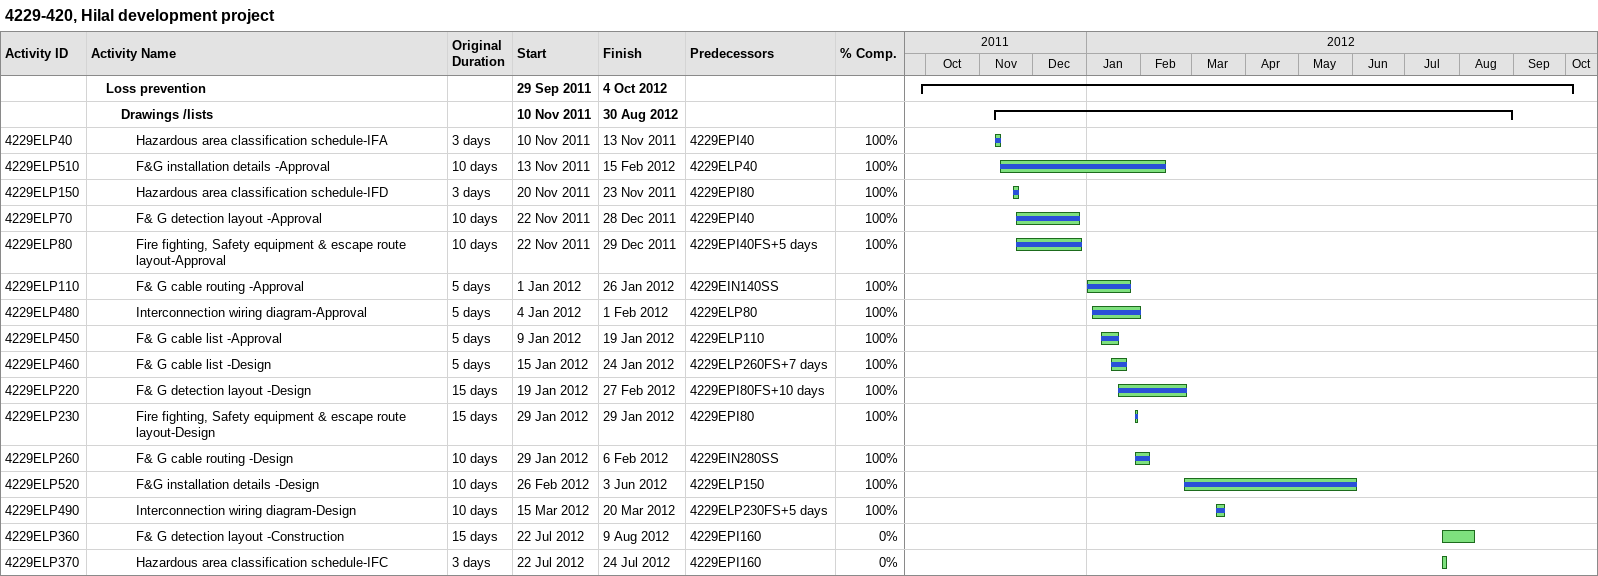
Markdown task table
4229-420, Hilal development project

| ID | Level | Task | Original duration | Start | Finish | Predecessors | % complete |
|---|---|---|---|---|---|---|---|
|  | 2 | **Loss prevention** |  | 2011-09-29 | 2012-10-04 |  |  |
|  | 3 | **Drawings /lists** |  | 2011-11-10 | 2012-08-30 |  |  |
| 4229ELP40 | 4 | Hazardous area classification schedule-IFA | 3d | 2011-11-10 | 2011-11-13 | 4229EPI40 | 100 |
| 4229ELP510 | 4 | F&G installation details -Approval | 10d | 2011-11-13 | 2012-02-15 | 4229ELP40 | 100 |
| 4229ELP150 | 4 | Hazardous area classification schedule-IFD | 3d | 2011-11-20 | 2011-11-23 | 4229EPI80 | 100 |
| 4229ELP70 | 4 | F& G detection layout -Approval | 10d | 2011-11-22 | 2011-12-28 | 4229EPI40 | 100 |
| 4229ELP80 | 4 | Fire fighting, Safety equipment & escape route layout-Approval | 10d | 2011-11-22 | 2011-12-29 | 4229EPI40FS+5d | 100 |
| 4229ELP110 | 4 | F& G cable routing -Approval | 5d | 2012-01-01 | 2012-01-26 | 4229EIN140SS | 100 |
| 4229ELP480 | 4 | Interconnection wiring diagram-Approval | 5d | 2012-01-04 | 2012-02-01 | 4229ELP80 | 100 |
| 4229ELP450 | 4 | F& G cable list -Approval | 5d | 2012-01-09 | 2012-01-19 | 4229ELP110 | 100 |
| 4229ELP460 | 4 | F& G cable list -Design | 5d | 2012-01-15 | 2012-01-24 | 4229ELP260FS+7d | 100 |
| 4229ELP220 | 4 | F& G detection layout -Design | 15d | 2012-01-19 | 2012-02-27 | 4229EPI80FS+10d | 100 |
| 4229ELP230 | 4 | Fire fighting, Safety equipment & escape route layout-Design | 15d | 2012-01-29 | 2012-01-29 | 4229EPI80 | 100 |
| 4229ELP260 | 4 | F& G cable routing -Design | 10d | 2012-01-29 | 2012-02-06 | 4229EIN280SS | 100 |
| 4229ELP520 | 4 | F&G installation details -Design | 10d | 2012-02-26 | 2012-06-03 | 4229ELP150 | 100 |
| 4229ELP490 | 4 | Interconnection wiring diagram-Design | 10d | 2012-03-15 | 2012-03-20 | 4229ELP230FS+5d | 100 |
| 4229ELP360 | 4 | F& G detection layout -Construction | 15d | 2012-07-22 | 2012-08-09 | 4229EPI160 | 0 |
| 4229ELP370 | 4 | Hazardous area classification schedule-IFC | 3d | 2012-07-22 | 2012-07-24 | 4229EPI160 | 0 |
